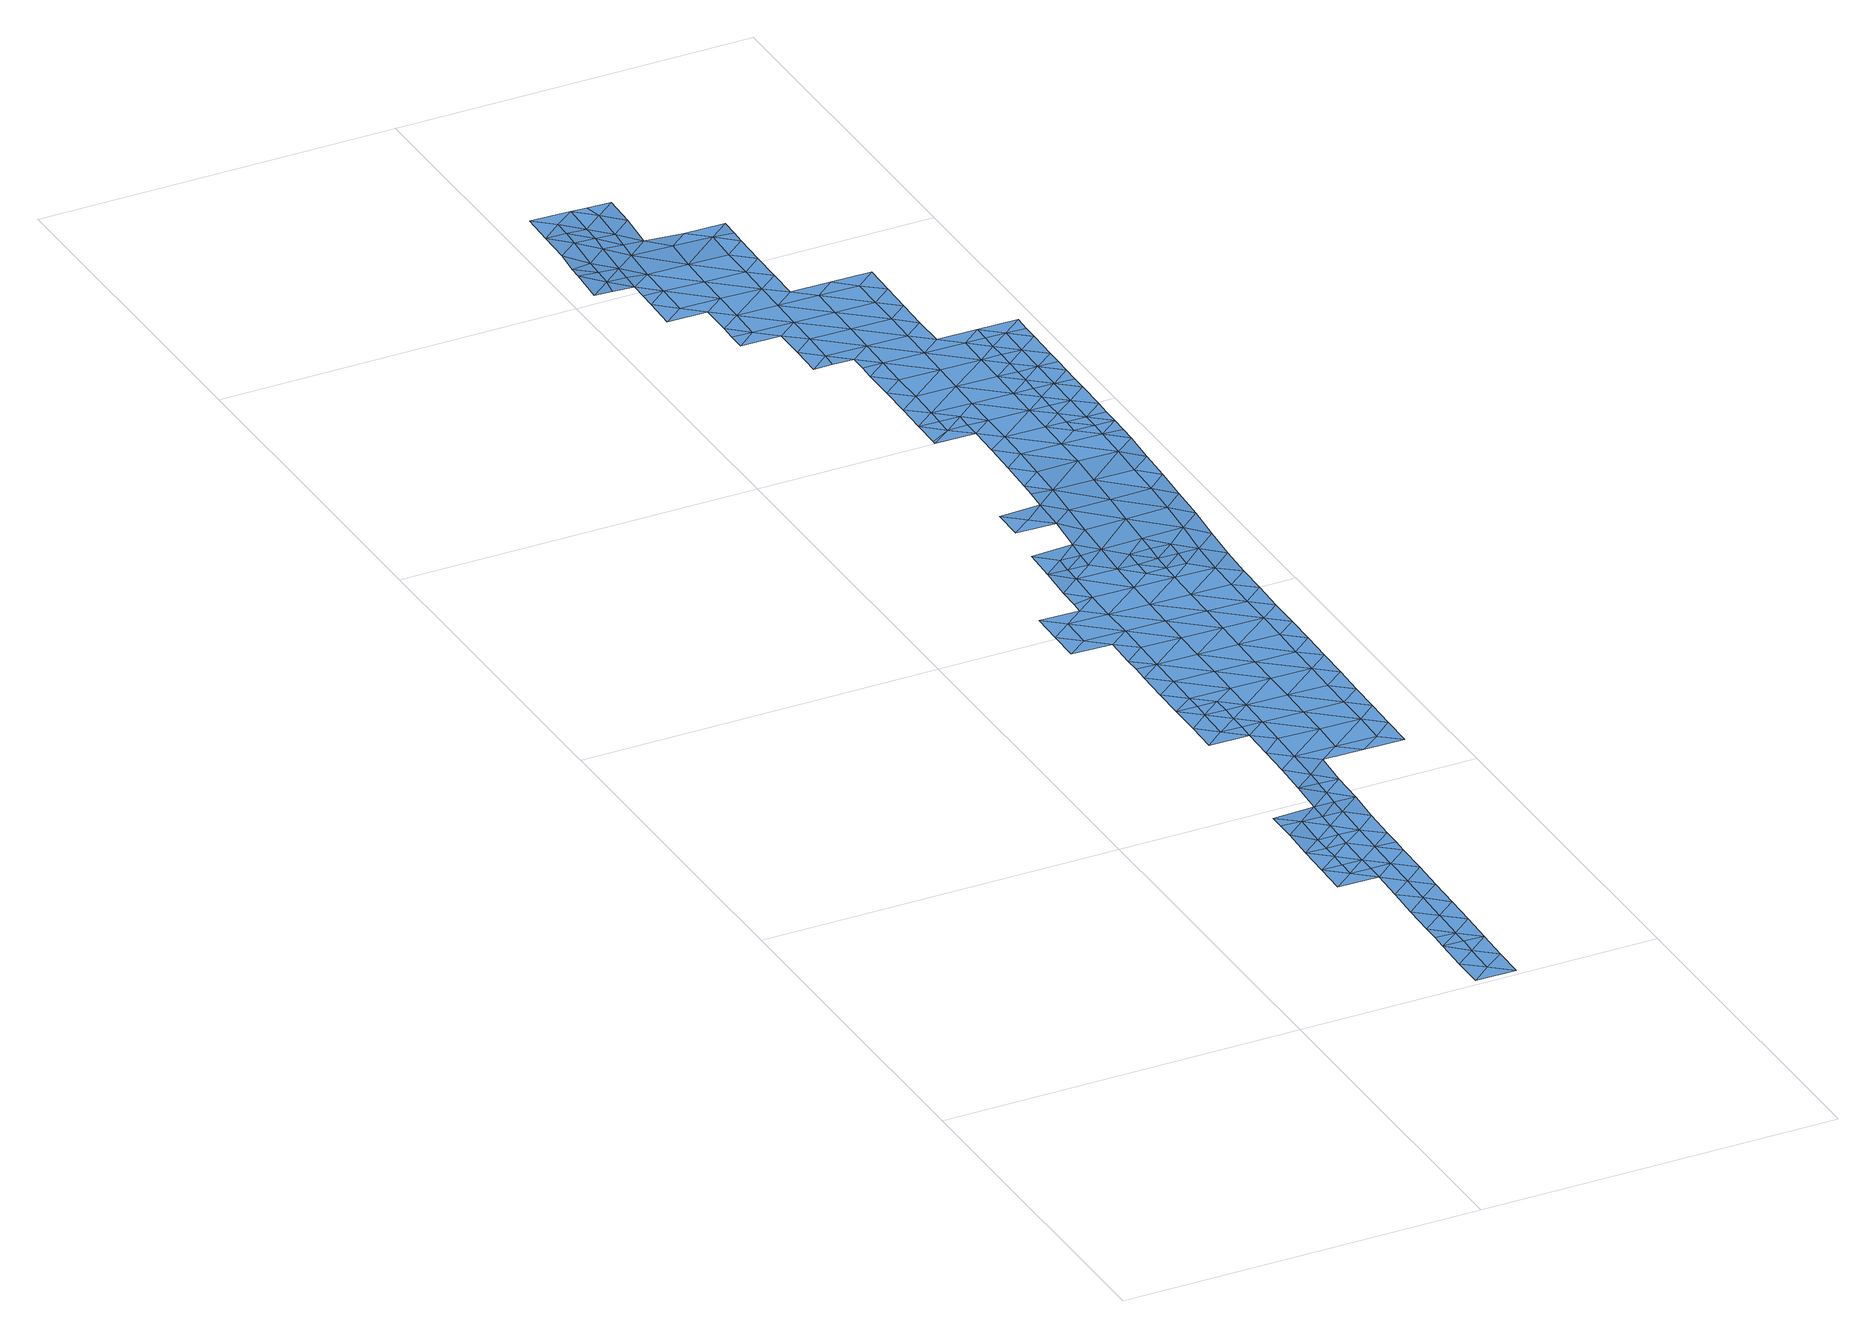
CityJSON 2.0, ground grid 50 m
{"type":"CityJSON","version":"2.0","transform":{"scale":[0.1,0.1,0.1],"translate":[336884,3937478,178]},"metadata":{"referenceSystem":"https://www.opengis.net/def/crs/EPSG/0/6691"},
"CityObjects":{
"waterbody1":{"type":"WaterBody","attributes":{"name":"1","class":"1140","function":"1","WaterBodyRiverFloodingRiskAttribute.description":"1","WaterBodyRiverFloodingRiskAttribute.rankOrg":"1","WaterBodyRiverFloodingRiskAttribute.adminType":"2","WaterBodyRiverFloodingRiskAttribute.scale":"L2"},"geometry":[{"type":"MultiSurface","lod":"1","boundaries":[[[0,1,2]],[[2,1,3]],[[4,5,0]],[[4,0,6]],[[0,5,7]],[[8,1,7]],[[8,3,1]],[[6,0,2]],[[7,1,0]]]}]},
"waterbody2":{"type":"WaterBody","attributes":{"name":"1","class":"1140","function":"1","WaterBodyRiverFloodingRiskAttribute.description":"1","WaterBodyRiverFloodingRiskAttribute.rankOrg":"1","WaterBodyRiverFloodingRiskAttribute.adminType":"2","WaterBodyRiverFloodingRiskAttribute.scale":"L2"},"geometry":[{"type":"MultiSurface","lod":"1","boundaries":[[[9,10,11]],[[12,10,9]],[[9,13,14]],[[13,9,15]],[[15,9,11]],[[14,12,9]]]}]},
"waterbody3":{"type":"WaterBody","attributes":{"name":"1","class":"1140","function":"1","WaterBodyRiverFloodingRiskAttribute.description":"1","WaterBodyRiverFloodingRiskAttribute.rankOrg":"2","WaterBodyRiverFloodingRiskAttribute.adminType":"2","WaterBodyRiverFloodingRiskAttribute.scale":"L2"},"geometry":[{"type":"MultiSurface","lod":"1","boundaries":[[[16,17,18]],[[18,17,19]],[[20,21,19]],[[19,21,18]],[[22,18,21]],[[22,23,18]],[[23,16,18]],[[23,24,16]],[[25,26,24]],[[26,25,27]],[[28,29,10]],[[30,29,28]],[[31,32,23]],[[23,32,25]],[[32,14,25]],[[28,14,32]],[[12,14,28]],[[13,15,33]],[[33,15,34]],[[34,35,33]],[[36,35,34]],[[37,6,38]],[[4,6,37]],[[39,37,40]],[[37,41,40]],[[37,38,41]],[[41,38,42]],[[41,42,43]],[[43,42,36]],[[34,43,36]],[[43,34,44]],[[34,15,44]],[[44,45,43]],[[41,43,45]],[[45,40,41]],[[39,5,37]],[[4,37,5]],[[33,27,25]],[[33,35,27]],[[14,13,33]],[[14,33,25]],[[23,25,24]],[[22,31,23]],[[30,28,32]],[[28,10,12]]]}]},
"waterbody4":{"type":"WaterBody","attributes":{"name":"1","class":"1140","function":"1","WaterBodyRiverFloodingRiskAttribute.description":"1","WaterBodyRiverFloodingRiskAttribute.rankOrg":"1","WaterBodyRiverFloodingRiskAttribute.adminType":"2","WaterBodyRiverFloodingRiskAttribute.scale":"L2"},"geometry":[{"type":"MultiSurface","lod":"1","boundaries":[[[46,47,48]],[[49,47,46]],[[47,49,22]],[[31,22,49]],[[21,20,47]],[[50,48,47]],[[47,20,50]],[[30,49,29]],[[47,22,21]],[[30,32,31]],[[30,31,49]],[[46,29,49]]]}]},
"waterbody5":{"type":"WaterBody","attributes":{"name":"1","class":"1140","function":"1","WaterBodyRiverFloodingRiskAttribute.description":"1","WaterBodyRiverFloodingRiskAttribute.rankOrg":"2","WaterBodyRiverFloodingRiskAttribute.adminType":"2","WaterBodyRiverFloodingRiskAttribute.scale":"L2"},"geometry":[{"type":"MultiSurface","lod":"1","boundaries":[[[51,52,53]],[[54,51,53]],[[51,55,52]],[[56,57,58]],[[59,60,61]],[[62,52,55]],[[54,63,51]],[[59,64,60]],[[55,65,62]],[[66,67,57]],[[68,55,51]],[[56,66,57]],[[63,68,51]],[[69,62,65]],[[58,70,56]],[[71,61,72]],[[61,60,72]],[[64,73,60]],[[74,69,65]],[[75,69,74]],[[76,77,78]],[[76,71,77]],[[79,75,74]],[[68,80,55]],[[71,72,77]],[[81,79,82]],[[83,56,70]],[[79,74,82]],[[73,81,82]],[[67,66,84]],[[70,78,85]],[[78,77,85]],[[72,60,86]],[[60,73,86]],[[66,56,83]],[[65,55,87]],[[88,80,68]],[[83,70,85]],[[73,82,86]],[[74,65,87]],[[77,72,89]],[[55,80,87]],[[90,66,83]],[[72,86,89]],[[89,91,77]],[[84,66,90]],[[82,74,92]],[[84,93,94]],[[74,87,92]],[[93,95,94]],[[85,77,96]],[[97,98,82]],[[96,77,91]],[[84,90,93]],[[83,85,96]],[[99,80,88]],[[82,92,97]],[[86,82,98]],[[93,100,95]],[[95,100,101]],[[89,86,98]],[[90,83,102]],[[87,80,103]],[[83,96,102]],[[104,101,100]],[[103,80,99]],[[92,87,103]],[[91,89,105]],[[88,106,99]],[[107,90,102]],[[89,98,105]],[[91,108,96]],[[93,90,109]],[[97,92,110]],[[111,108,91]],[[110,92,103]],[[109,90,107]],[[100,93,109]],[[96,108,102]],[[104,100,112]],[[97,113,98]],[[91,105,111]],[[114,112,100]],[[115,99,106]],[[103,99,115]],[[116,97,110]],[[100,109,114]],[[113,97,116]],[[105,98,113]],[[117,118,119]],[[110,103,120]],[[107,102,121]],[[103,115,120]],[[122,123,119]],[[114,124,112]],[[102,108,121]],[[125,124,126]],[[125,112,124]],[[111,105,127]],[[122,119,118]],[[116,110,128]],[[129,130,107]],[[127,105,113]],[[110,120,128]],[[122,131,123]],[[114,109,132]],[[107,121,129]],[[109,107,130]],[[133,134,135]],[[136,135,134]],[[137,123,131]],[[138,116,128]],[[139,140,133]],[[141,126,142]],[[118,143,122]],[[113,116,138]],[[126,124,142]],[[144,114,132]],[[145,111,127]],[[124,114,146]],[[140,139,147]],[[108,111,148]],[[132,109,130]],[[139,133,135]],[[149,137,131]],[[114,144,146]],[[150,131,122]],[[151,141,142]],[[148,111,145]],[[121,108,148]],[[152,141,151]],[[127,113,153]],[[150,122,143]],[[113,138,153]],[[154,155,156]],[[154,157,155]],[[158,149,131]],[[152,159,160]],[[161,147,162]],[[153,163,127]],[[150,158,131]],[[132,130,164]],[[160,159,165]],[[147,139,162]],[[143,161,162]],[[159,152,151]],[[129,121,166]],[[145,127,163]],[[167,150,143]],[[156,168,136]],[[166,121,148]],[[124,146,169]],[[168,156,155]],[[170,169,146]],[[129,171,130]],[[172,149,158]],[[167,143,162]],[[155,157,173]],[[142,124,174]],[[175,176,177]],[[139,135,178]],[[177,176,179]],[[135,136,178]],[[180,165,181]],[[148,145,182]],[[165,159,181]],[[164,130,183]],[[151,142,174]],[[184,129,166]],[[145,163,182]],[[124,169,174]],[[185,186,187]],[[178,136,168]],[[188,150,167]],[[181,189,180]],[[186,190,187]],[[162,139,191]],[[179,192,193]],[[194,167,162]],[[171,129,184]],[[195,180,189]],[[191,139,178]],[[170,196,169]],[[166,148,197]],[[159,151,198]],[[199,155,173]],[[148,182,197]],[[200,185,187]],[[179,176,192]],[[183,130,171]],[[173,185,200]],[[175,201,176]],[[202,188,167]],[[190,203,187]],[[189,204,195]],[[197,205,166]],[[151,174,198]],[[168,155,199]],[[159,206,181]],[[193,207,208]],[[209,178,168]],[[210,195,204]],[[184,166,205]],[[196,211,169]],[[199,173,200]],[[212,202,167]],[[162,191,194]],[[193,192,207]],[[194,212,167]],[[213,159,198]],[[214,183,171]],[[215,183,214]],[[216,192,176]],[[217,201,218]],[[209,191,178]],[[196,215,214]],[[219,176,201]],[[220,168,199]],[[217,210,204]],[[218,210,217]],[[221,222,203]],[[174,169,211]],[[221,208,222]],[[171,184,223]],[[189,181,206]],[[214,211,196]],[[184,205,223]],[[208,207,222]],[[219,216,176]],[[159,213,206]],[[200,187,224]],[[187,203,224]],[[223,225,171]],[[209,168,220]],[[206,226,189]],[[222,224,203]],[[192,227,207]],[[219,201,217]],[[198,174,228]],[[229,213,198]],[[214,171,225]],[[204,189,226]],[[209,230,191]],[[228,174,211]],[[216,227,192]],[[227,222,207]],[[212,231,202]],[[232,217,204]],[[199,200,233]],[[234,220,199]],[[194,191,230]],[[233,200,224]],[[211,214,235]],[[230,236,194]],[[237,209,220]],[[229,198,228]],[[232,219,217]],[[194,238,212]],[[214,225,235]],[[239,204,226]],[[222,240,224]],[[199,233,234]],[[228,211,241]],[[242,230,209]],[[243,213,229]],[[244,216,219]],[[211,235,241]],[[206,245,226]],[[237,242,209]],[[204,239,232]],[[206,213,245]],[[232,244,219]],[[246,220,234]],[[222,227,240]],[[240,247,224]],[[237,220,246]],[[194,236,238]],[[226,248,239]],[[245,213,243]],[[231,212,238]],[[229,228,249]],[[250,236,230]],[[228,241,249]],[[233,224,247]],[[251,227,216]],[[249,252,229]],[[248,253,239]],[[254,232,239]],[[247,255,233]],[[230,242,250]],[[253,254,239]],[[226,256,248]],[[243,229,252]],[[257,251,216]],[[251,240,227]],[[234,233,255]],[[258,246,234]],[[226,245,256]],[[259,231,238]],[[216,244,257]],[[260,236,250]],[[261,244,232]],[[238,236,260]],[[255,258,234]],[[262,247,240]],[[263,261,232]],[[237,246,264]],[[245,243,265]],[[232,254,263]],[[243,252,265]],[[266,259,238]],[[267,248,256]],[[266,238,260]],[[268,262,240]],[[269,257,244]],[[258,270,246]],[[271,269,244]],[[271,244,261]],[[256,245,272]],[[245,265,272]],[[273,247,262]],[[255,247,273]],[[272,274,256]],[[256,275,267]],[[240,251,268]],[[269,276,257]],[[277,251,257]],[[264,246,270]],[[274,275,256]],[[276,277,257]],[[278,255,273]],[[258,255,278]],[[277,279,251]],[[280,268,251]],[[279,280,251]],[[281,262,268]],[[282,264,270]],[[270,258,283]],[[258,278,283]],[[280,284,268]],[[284,281,268]],[[270,283,282]]]}]},
"waterbody6":{"type":"WaterBody","attributes":{"name":"1","class":"1140","function":"1","WaterBodyRiverFloodingRiskAttribute.description":"1","WaterBodyRiverFloodingRiskAttribute.rankOrg":"1","WaterBodyRiverFloodingRiskAttribute.adminType":"2","WaterBodyRiverFloodingRiskAttribute.scale":"L2"},"geometry":[{"type":"MultiSurface","lod":"1","boundaries":[[[54,285,63]],[[285,53,20]],[[19,17,285]],[[20,19,285]],[[17,63,285]],[[54,53,285]]]}]},
"waterbody7":{"type":"WaterBody","attributes":{"name":"1","class":"1140","function":"1","WaterBodyRiverFloodingRiskAttribute.description":"1","WaterBodyRiverFloodingRiskAttribute.rankOrg":"1","WaterBodyRiverFloodingRiskAttribute.adminType":"2","WaterBodyRiverFloodingRiskAttribute.scale":"L2"},"geometry":[{"type":"MultiSurface","lod":"1","boundaries":[[[79,286,287]],[[81,286,79]],[[75,287,69]],[[286,81,73]],[[64,59,286]],[[64,286,73]],[[287,75,79]],[[288,286,59]],[[287,289,69]],[[289,287,288]],[[288,287,286]]]}]},
"waterbody8":{"type":"WaterBody","attributes":{"name":"1","class":"1140","function":"1","WaterBodyRiverFloodingRiskAttribute.description":"1","WaterBodyRiverFloodingRiskAttribute.rankOrg":"1","WaterBodyRiverFloodingRiskAttribute.adminType":"2","WaterBodyRiverFloodingRiskAttribute.scale":"L2"},"geometry":[{"type":"MultiSurface","lod":"1","boundaries":[[[104,125,290]],[[101,104,290]],[[291,290,126]],[[104,112,125]],[[291,101,290]],[[125,126,290]]]}]},
"waterbody9":{"type":"WaterBody","attributes":{"name":"1","class":"1140","function":"1","WaterBodyRiverFloodingRiskAttribute.description":"1","WaterBodyRiverFloodingRiskAttribute.rankOrg":"1","WaterBodyRiverFloodingRiskAttribute.adminType":"2","WaterBodyRiverFloodingRiskAttribute.scale":"L2"},"geometry":[{"type":"MultiSurface","lod":"1","boundaries":[[[292,293,152]],[[152,293,141]],[[293,294,141]],[[292,294,293]]]}]},
"waterbody10":{"type":"WaterBody","attributes":{"name":"1","class":"1140","function":"1","WaterBodyRiverFloodingRiskAttribute.description":"1","WaterBodyRiverFloodingRiskAttribute.rankOrg":"1","WaterBodyRiverFloodingRiskAttribute.adminType":"2","WaterBodyRiverFloodingRiskAttribute.scale":"L2"},"geometry":[{"type":"MultiSurface","lod":"1","boundaries":[[[118,117,295]],[[117,296,295]],[[143,118,295]],[[143,295,161]],[[161,295,147]],[[295,297,147]],[[296,297,295]]]}]},
"waterbody11":{"type":"WaterBody","attributes":{"name":"1","class":"1140","function":"1","WaterBodyRiverFloodingRiskAttribute.description":"1","WaterBodyRiverFloodingRiskAttribute.rankOrg":"1","WaterBodyRiverFloodingRiskAttribute.adminType":"2","WaterBodyRiverFloodingRiskAttribute.scale":"L2"},"geometry":[{"type":"MultiSurface","lod":"1","boundaries":[[[298,146,144]],[[170,146,298]],[[196,170,298]],[[132,164,144]],[[164,183,215]],[[144,164,298]],[[164,215,298]],[[215,196,298]]]}]},
"waterbody12":{"type":"WaterBody","attributes":{"name":"1","class":"1140","function":"1","WaterBodyRiverFloodingRiskAttribute.description":"1","WaterBodyRiverFloodingRiskAttribute.rankOrg":"1","WaterBodyRiverFloodingRiskAttribute.adminType":"2","WaterBodyRiverFloodingRiskAttribute.scale":"L2"},"geometry":[{"type":"MultiSurface","lod":"1","boundaries":[[[299,300,177]],[[301,300,299]],[[201,175,300]],[[210,300,301]],[[218,300,210]],[[201,300,218]],[[175,177,300]]]}]},
"waterbody13":{"type":"WaterBody","attributes":{"name":"1","class":"1140","function":"1","WaterBodyRiverFloodingRiskAttribute.description":"1","WaterBodyRiverFloodingRiskAttribute.rankOrg":"3","WaterBodyRiverFloodingRiskAttribute.adminType":"2","WaterBodyRiverFloodingRiskAttribute.scale":"L2"},"geometry":[{"type":"MultiSurface","lod":"1","boundaries":[[[302,303,304]],[[302,305,303]],[[305,306,307]],[[137,307,306]],[[137,149,307]],[[172,158,308]],[[158,188,308]],[[188,158,150]],[[202,309,308]],[[309,303,308]],[[303,172,308]],[[149,172,307]],[[305,307,172]],[[172,303,305]],[[303,309,304]],[[188,202,308]]]}]},
"waterbody14":{"type":"WaterBody","attributes":{"name":"1","class":"1140","function":"1","WaterBodyRiverFloodingRiskAttribute.description":"1","WaterBodyRiverFloodingRiskAttribute.rankOrg":"3","WaterBodyRiverFloodingRiskAttribute.adminType":"2","WaterBodyRiverFloodingRiskAttribute.scale":"L2"},"geometry":[{"type":"MultiSurface","lod":"1","boundaries":[[[310,281,311]],[[311,281,284]],[[311,284,280]],[[312,280,279]],[[279,277,312]],[[313,312,277]],[[313,314,312]],[[248,267,253]],[[253,267,315]],[[315,254,253]],[[316,269,271]],[[317,261,263]],[[254,315,317]],[[267,275,315]],[[316,313,269]],[[315,318,317]],[[314,319,312]],[[313,277,276]],[[312,311,280]],[[310,311,320]],[[311,319,320]],[[311,312,319]],[[321,315,275]],[[315,321,318]],[[318,322,317]],[[316,317,322]],[[316,261,317]],[[271,261,316]],[[276,269,313]],[[263,254,317]],[[313,323,314]],[[323,313,324]],[[316,324,313]],[[325,324,316]],[[316,322,325]]]}]}
},
"vertices":[
[280,79,0],[279,33,0],[308,55,0],[307,9,0],[281,102,1],[252,103,1],[309,101,1],[251,56,0],[251,10,0],
[228,311,4],[200,335,4],[199,288,4],[228,334,4],[256,310,4],[256,334,4],[256,287,4],
[315,425,5],[316,471,8],[287,449,6],[287,472,8],[259,472,8],[259,449,6],[258,426,5],[286,402,4],[314,379,4],[285,356,4],[314,355,4],[313,333,4],[229,357,4],[201,381,4],[229,380,4],[258,403,4],[257,380,4],[284,310,4],[284,264,3],[312,286,4],[311,240,3],[281,125,1],[310,148,1],[253,126,1],[253,149,1],[282,171,2],[311,194,2],[283,218,3],[255,241,3],[254,195,2],
[202,427,6],[230,450,6],[202,452,6],[229,403,4],[202,473,6],
[289,541,11],[261,565,12],[260,518,11],[288,518,10],[289,587,13],[183,959,14],[155,983,14],[154,937,14],[207,751,14],[236,773,14],[208,797,14],[262,611,13],[316,517,10],[236,750,14],[290,634,14],[184,1005,14],[156,1029,14],[317,564,13],[262,657,14],[211,935,14],[209,843,14],[237,819,14],[264,750,14],[291,680,14],[263,680,14],[210,868,14],[238,866,14],[210,889,14],[263,703,14],[346,586,13],[264,726,14],[292,726,14],[240,958,14],[212,1028,14],[239,912,14],[293,772,14],[347,632,14],[374,563,13],[294,818,14],[240,1004,14],[294,865,14],[348,679,14],[241,1051,14],[213,1045,14],[213,1074,15],[295,911,14],[349,725,14],[349,771,14],[403,585,13],[242,1097,16],[214,1120,18],[296,957,14],[404,631,14],[242,1120,17],[350,817,14],[431,562,13],[297,1003,14],[352,910,14],[298,1049,14],[404,678,14],[351,864,14],[271,1119,17],[406,770,14],[299,1096,16],[431,608,14],[405,724,14],[4,2003,45],[32,2002,43],[4,2019,46],[432,654,14],[353,956,14],[32,2025,44],[5,2049,49],[300,1142,20],[271,1142,19],[272,1166,22],[407,816,14],[433,700,14],[354,1002,14],[355,1048,14],[33,2071,49],[327,1072,15],[59,1909,38],[58,1863,37],[87,1886,37],[114,1862,37],[5,2095,51],[434,746,14],[87,1932,38],[59,1932,38],[273,1212,28],[300,1188,24],[60,2002,41],[327,1095,16],[408,863,14],[327,1118,18],[59,1955,39],[409,909,14],[34,2095,50],[61,2048,45],[301,1234,29],[273,1258,31],[435,793,14],[113,1794,37],[141,1792,37],[114,1816,37],[113,1769,37],[62,2071,48],[302,1281,33],[274,1284,33],[60,1979,40],[88,1978,38],[436,839,14],[355,1072,15],[274,1304,34],[409,955,14],[89,2024,41],[142,1838,37],[356,1141,22],[356,1118,19],[411,1047,14],[62,2094,49],[169,1768,37],[357,1187,26],[249,1490,37],[250,1513,37],[221,1490,37],[143,1885,37],[222,1536,37],[275,1350,36],[303,1327,35],[437,885,14],[383,1071,15],[410,1001,14],[169,1722,37],[168,1676,37],[196,1699,37],[89,2047,44],[304,1373,37],[194,1676,37],[144,1931,37],[251,1559,37],[223,1583,37],[145,1977,38],[276,1397,37],[384,1117,19],[437,931,14],[358,1233,30],[198,1791,37],[197,1745,37],[278,1489,37],[118,2047,42],[224,1675,37],[305,1419,37],[438,978,14],[360,1326,36],[251,1605,37],[223,1629,37],[200,1883,37],[277,1443,37],[413,1140,23],[146,2023,40],[359,1280,33],[412,1094,17],[384,1094,17],[307,1558,37],[305,1465,37],[277,1466,37],[306,1512,37],[199,1837,37],[224,1652,37],[252,1651,37],[439,1024,14],[253,1698,37],[440,1070,16],[360,1372,37],[308,1604,37],[414,1186,28],[415,1232,31],[201,1930,37],[174,2046,39],[362,1464,37],[254,1744,37],[255,1790,37],[441,1116,20],[201,1976,37],[228,1860,37],[202,2022,39],[361,1418,37],[309,1650,37],[442,1162,25],[229,1906,37],[415,1279,33],[363,1511,37],[416,1325,36],[256,1836,37],[310,1697,37],[389,1395,37],[442,1209,29],[229,1952,37],[365,1603,37],[443,1255,32],[390,1418,37],[390,1441,37],[311,1743,37],[417,1371,37],[364,1557,37],[311,1789,37],[231,2045,39],[230,1999,38],[391,1487,37],[338,1673,37],[390,1464,37],[284,1859,37],[444,1301,34],[231,2020,38],[418,1394,37],[366,1649,37],[392,1533,37],[312,1835,37],[391,1510,37],[445,1347,36],[338,1719,37],[445,1369,37],[446,1394,37],[392,1556,37],[393,1579,37],[339,1765,37],[393,1603,37],[393,1626,37],[394,1672,37],[341,1858,37],[340,1812,37],[394,1649,37],
[288,495,9],
[235,727,14],[234,681,14],[207,704,14],[206,658,14],
[243,1143,19],[215,1167,19],
[217,1259,29],[245,1235,29],[216,1213,29],
[32,1979,41],[3,1956,41],[29,1956,40],
[355,1095,17],
[220,1449,37],[249,1466,37],[220,1444,37],
[86,2140,50],[91,2117,50],[119,2139,50],[63,2140,51],[6,2141,52],[34,2118,51],[90,2070,47],[119,2093,48],
[451,1671,37],[422,1648,37],[421,1602,37],[420,1556,37],[449,1578,37],[418,1417,37],[420,1510,37],[419,1463,37],[447,1440,37],[450,1625,37],[450,1647,37],[446,1417,37],[448,1486,37],[449,1556,37],[448,1532,37],[448,1508,37]
]}
